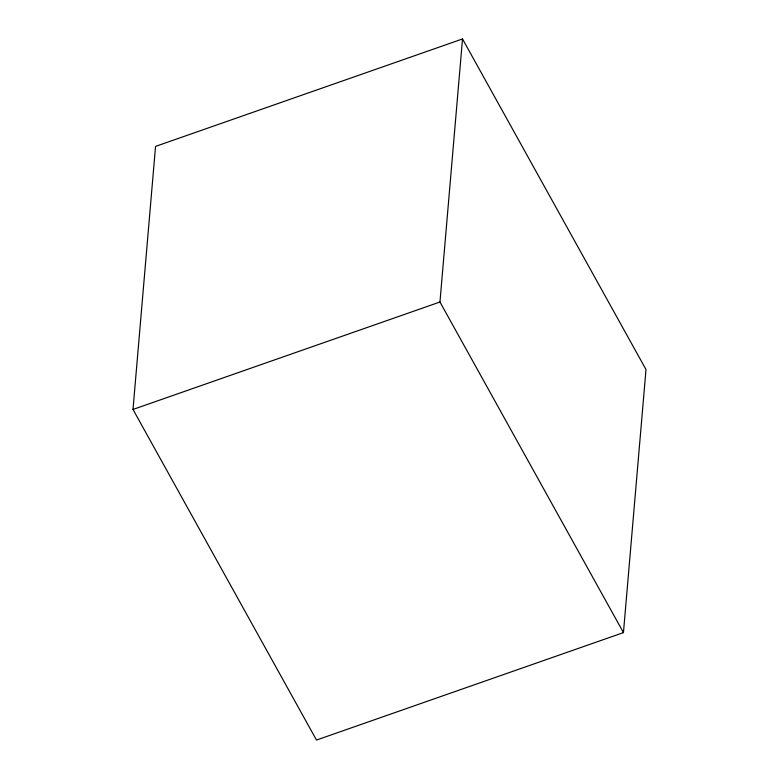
<?xml version="1.0" encoding="UTF-8"?>
<svg xmlns="http://www.w3.org/2000/svg" width="779" height="779" viewBox="0 0 779 779"><rect width="100%" height="100%" fill="white"/><g stroke="black" fill="none" stroke-linecap="round" stroke-linejoin="round"><path stroke-width="1.17" d="M132.995 409.452L155.547 146.394L462.512 38.95L646.005 369.548L623.453 632.606L316.488 740.05L132.995 409.452L439.96 302.009L462.512 38.95M439.96 302.009L623.453 632.606"/></g></svg>
